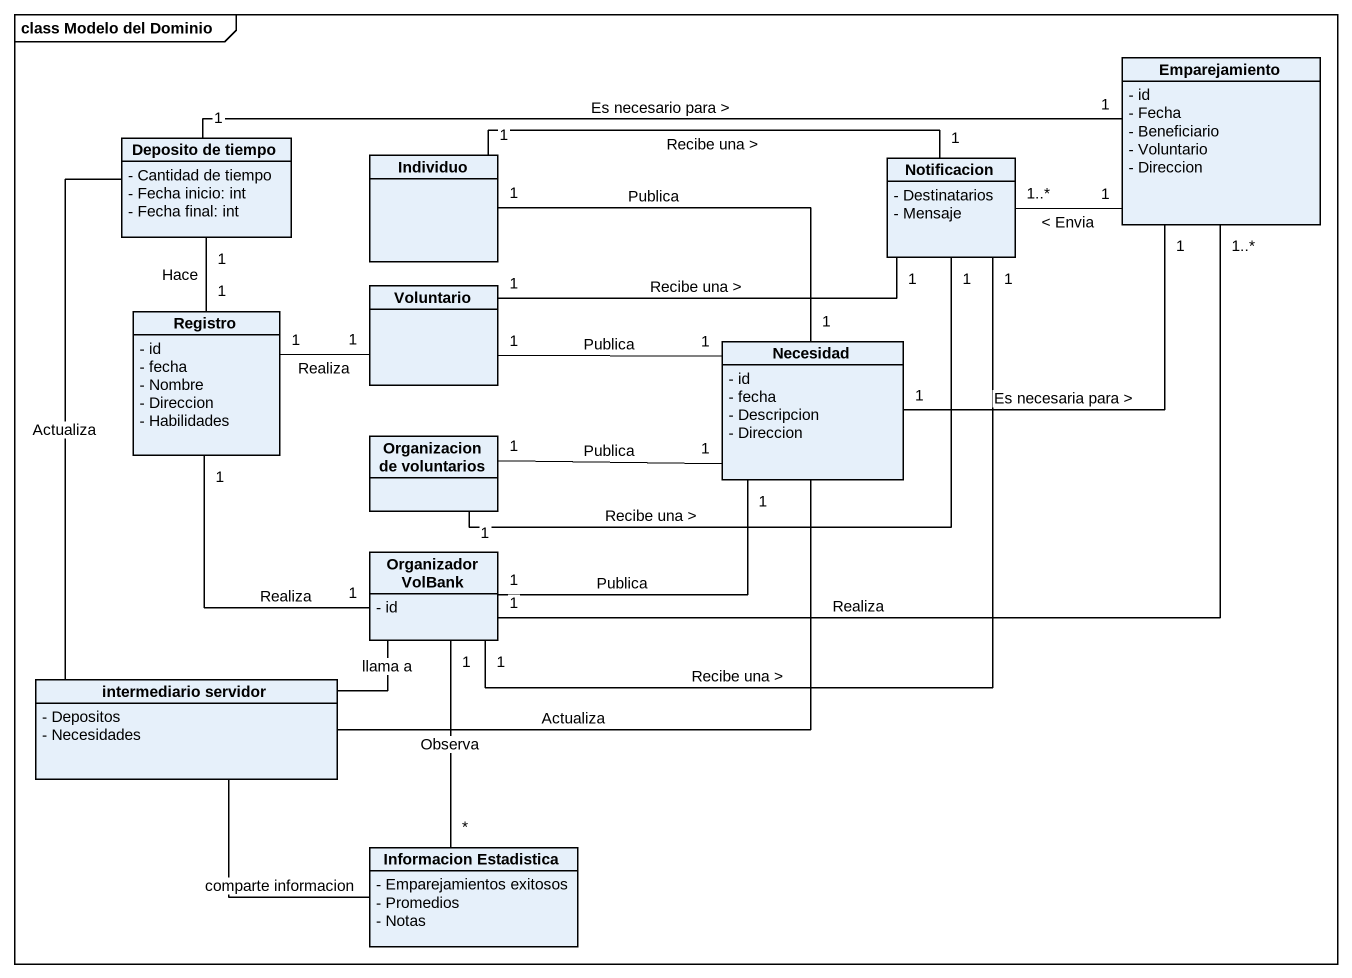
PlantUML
@startuml
mainframe class Modelo del Dominio
hide circle
hide empty members
skinparam classAttributeIconSize 0
class Emparejamiento {
  - id
  - Fecha
  - Beneficiario
  - Voluntario
  - Direccion
}
class "Deposito de tiempo" as Deposito_de_tiempo {
  - Cantidad de tiempo
  - Fecha inicio: int
  - Fecha final: int
}
class Individuo
class Notificacion {
  - Destinatarios
  - Mensaje
}
class Voluntario
class Registro {
  - id
  - fecha
  - Nombre
  - Direccion
  - Habilidades
}
class Necesidad {
  - id
  - fecha
  - Descripcion
  - Direccion
}
class "Organizacion de voluntarios" as Organizacion_de_voluntarios
class "Organizador VolBank" as Organizador_VolBank {
  - id
}
class "intermediario servidor" as intermediario_servidor {
  - Depositos
  - Necesidades
}
class "Informacion Estadistica" as Informacion_Estadistica {
  - Emparejamientos exitosos
  - Promedios
  - Notas
}
Emparejamiento "1" -left- "1..*" Notificacion : < Envia
Deposito_de_tiempo "1" -right- "1" Emparejamiento : Es necesario para >
Individuo "1" -right- "1" Necesidad : Publica
Notificacion "1" -left- "1" Individuo : Recibe una >
Notificacion "1" -left- "1" Voluntario : Recibe una >
Notificacion "1" -left- "1" Organizacion_de_voluntarios : Recibe una >
Notificacion "1" -- "1" Organizador_VolBank : Recibe una >
Voluntario "1" -left- "1" Registro : Realiza
Voluntario "1" -right- "1" Necesidad : Publica
Registro "1" -up- "1" Deposito_de_tiempo : Hace
Necesidad "1" -up- "1" Emparejamiento : Es necesaria para >
Organizacion_de_voluntarios "1" -right- "1" Necesidad : Publica
Organizador_VolBank "1" -right- "1..*" Emparejamiento : Realiza
Organizador_VolBank "1" -up- "1" Registro : Realiza
Organizador_VolBank "1" -right- "1" Necesidad : Publica
Organizador_VolBank -left- intermediario_servidor : llama a
Organizador_VolBank "1" -- "*" Informacion_Estadistica : Observa
intermediario_servidor -up- Deposito_de_tiempo : Actualiza
intermediario_servidor -right- Necesidad : Actualiza
intermediario_servidor -right- Informacion_Estadistica : comparte informacion
@enduml
